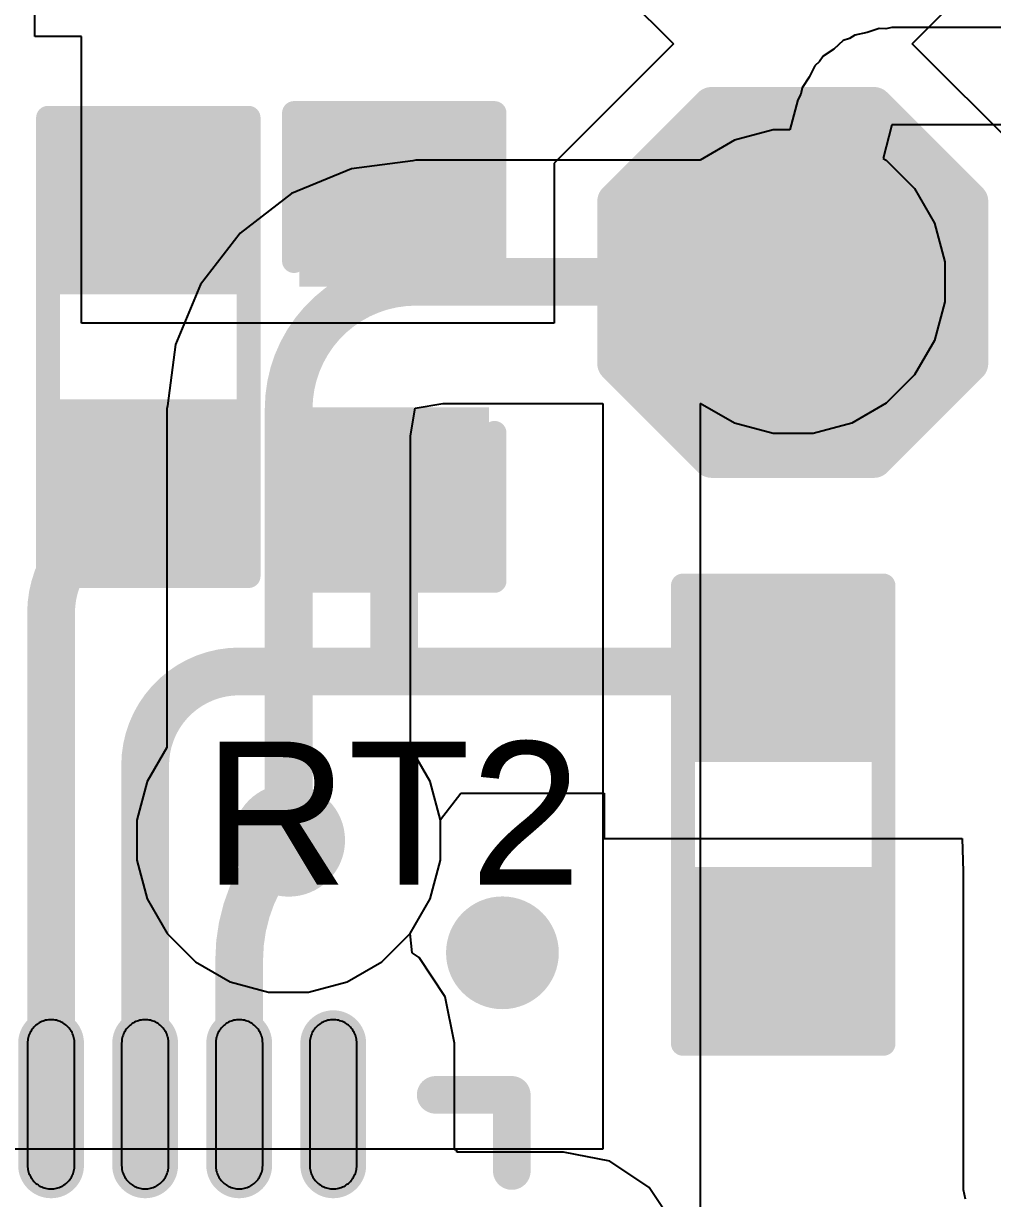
# Model space of a CAD drawing. Header units: inches. Extents: x 0.38 to 9.66, y 2.79 to 4.95.
# Drawn here: x 4.5668 to 4.7698, y 3.8971 to 4.1433 of the extents above; entities that cross this region are included whole.
import ezdxf

# ---------------------------------------------------------------- set-up
doc = ezdxf.new("R2010")
doc.units = ezdxf.units.IN
doc.header["$MEASUREMENT"] = 0
for name, color, linetype in [('Bottom Layer', 5, 'Continuous'), ('Top Layer', 1, 'Continuous'), ('Top Overlay', 2, 'Continuous'), ('Top Paste', 8, 'Continuous'), ('Top Solder', 216, 'Continuous'), ('Via Holes', 16, 'Continuous')]:
    doc.layers.add(name, color=color, linetype=linetype)
doc.styles.add('Arial', font='', dxfattribs={"height": 0.2})
doc.styles.get('Arial').set_extended_font_data('Arial')

# ---------------------------------------------------------------- blocks, each defined once
blk = doc.blocks.new('QFN_32_L5_0_W5_0_P0_50_BL_EP3_8_3')
at = {"layer": 'Top Layer'}
h = blk.add_hatch(color=1, dxfattribs=at)
edge = h.paths.add_edge_path()
edge.add_arc((0.091535, -0.0098), 0.004921, 90, 270)
edge.add_line((0.091535, -0.014722), (0.117125, -0.014722))
edge.add_arc((0.117125, -0.0098), 0.004921, 270, 450)
edge.add_line((0.117125, -0.004879), (0.091535, -0.004879))
h = blk.add_hatch(color=1, dxfattribs=at)
edge = h.paths.add_edge_path()
edge.add_arc((0.091535, -0.0295), 0.004921, 90, 270)
edge.add_line((0.091535, -0.034422), (0.117125, -0.034422))
edge.add_arc((0.117125, -0.0295), 0.004921, 270, 450)
edge.add_line((0.117125, -0.024578), (0.091535, -0.024578))
h = blk.add_hatch(color=1, dxfattribs=at)
edge = h.paths.add_edge_path()
edge.add_arc((0.091535, -0.0492), 0.004921, 90, 270)
edge.add_line((0.091535, -0.054122), (0.117125, -0.054122))
edge.add_arc((0.117125, -0.0492), 0.004921, 270, 450)
edge.add_line((0.117125, -0.044278), (0.091535, -0.044278))
h = blk.add_hatch(color=1, dxfattribs=at)
edge = h.paths.add_edge_path()
edge.add_arc((0.091535, -0.0689), 0.004921, 90, 270)
edge.add_line((0.091535, -0.073821), (0.117125, -0.073821))
edge.add_arc((0.117125, -0.0689), 0.004921, 270, 450)
edge.add_line((0.117125, -0.063979), (0.091535, -0.063979))
at = {"layer": 'Top Solder'}
h = blk.add_hatch(color=216, dxfattribs=at)
edge = h.paths.add_edge_path()
edge.add_arc((0.091535, -0.0098), 0.00689, 90, 270)
edge.add_line((0.091535, -0.016691), (0.117125, -0.016691))
edge.add_arc((0.117125, -0.0098), 0.00689, 270, 450)
edge.add_line((0.117125, -0.00291), (0.091535, -0.00291))
h = blk.add_hatch(color=216, dxfattribs=at)
edge = h.paths.add_edge_path()
edge.add_arc((0.091535, -0.0295), 0.00689, 90, 270)
edge.add_line((0.091535, -0.03639), (0.117125, -0.03639))
edge.add_arc((0.117125, -0.0295), 0.00689, 270, 450)
edge.add_line((0.117125, -0.02261), (0.091535, -0.02261))
h = blk.add_hatch(color=216, dxfattribs=at)
edge = h.paths.add_edge_path()
edge.add_arc((0.091535, -0.0492), 0.00689, 90, 270)
edge.add_line((0.091535, -0.056091), (0.117125, -0.056091))
edge.add_arc((0.117125, -0.0492), 0.00689, 270, 450)
edge.add_line((0.117125, -0.042309), (0.091535, -0.042309))
h = blk.add_hatch(color=216, dxfattribs=at)
edge = h.paths.add_edge_path()
edge.add_arc((0.091535, -0.0689), 0.00689, 90, 270)
edge.add_line((0.091535, -0.07579), (0.117125, -0.07579))
edge.add_arc((0.117125, -0.0689), 0.00689, 270, 450)
edge.add_line((0.117125, -0.06201), (0.091535, -0.06201))
at = {"layer": 'Top Overlay'}
for points in [[(0.106297, -0.090347, 0.007874, 0.007874, 0), (0.106297, -0.106297, 0.007874, 0.007874, 0)], [(0.090347, -0.106297, 0.007874, 0.007874, 0), (0.106297, -0.106297, 0.007874, 0.007874, 0)]]:
    blk.add_lwpolyline(points, format="xyseb", dxfattribs=at)
for points in [[(0.104329, -0.090347, 0.003937, 0.003937, 1), (0.108266, -0.090347, 0.003937, 0.003937, 1)], [(0.088378, -0.106297, 0.003937, 0.003937, 1), (0.092315, -0.106297, 0.003937, 0.003937, 1)], [(0.104329, -0.106297, 0.003937, 0.003937, 1), (0.108266, -0.106297, 0.003937, 0.003937, 1)], [(0.104329, -0.106297, 0.003937, 0.003937, 1), (0.108266, -0.106297, 0.003937, 0.003937, 1)]]:
    blk.add_lwpolyline(points, format="xyseb", close=True, dxfattribs=at)
at = {"layer": 'Top Paste'}
for p, q in [((0.090964, -0.004911), (0.09068, -0.004953)), ((0.091249, -0.004886), (0.090964, -0.004911)), ((0.091535, -0.004878), (0.091249, -0.004886)), ((0.091249, -0.004886), (0.091249, -0.004886)), ((0.117125, -0.004878), (0.091535, -0.004878)), ((0.117411, -0.004886), (0.117125, -0.004878)), ((0.117696, -0.004911), (0.117411, -0.004886)), ((0.11798, -0.004953), (0.117696, -0.004911)), ((0.087272, -0.007339), (0.087137, -0.007591)), ((0.087423, -0.007095), (0.087272, -0.007339)), ((0.087587, -0.006861), (0.087423, -0.007095)), ((0.087765, -0.006636), (0.087587, -0.006861)), ((0.087955, -0.006422), (0.087765, -0.006636)), ((0.088157, -0.00622), (0.087955, -0.006422)), ((0.088371, -0.00603), (0.088157, -0.00622)), ((0.088596, -0.005852), (0.088371, -0.00603)), ((0.08883, -0.005688), (0.088596, -0.005852)), ((0.089074, -0.005537), (0.08883, -0.005688)), ((0.089326, -0.005402), (0.089074, -0.005537)), ((0.089585, -0.005281), (0.089326, -0.005402)), ((0.089852, -0.005175), (0.089585, -0.005281)), ((0.090123, -0.005085), (0.089852, -0.005175)), ((0.0904, -0.005011), (0.090123, -0.005085)), ((0.09068, -0.004953), (0.0904, -0.005011)), ((0.11826, -0.005011), (0.11798, -0.004953)), ((0.118537, -0.005085), (0.11826, -0.005011)), ((0.118808, -0.005175), (0.118537, -0.005085)), ((0.119075, -0.005281), (0.118808, -0.005175)), ((0.119334, -0.005402), (0.119075, -0.005281)), ((0.119586, -0.005537), (0.119334, -0.005402)), ((0.11983, -0.005688), (0.119586, -0.005537)), ((0.120064, -0.005852), (0.11983, -0.005688)), ((0.120289, -0.00603), (0.120064, -0.005852)), ((0.120503, -0.00622), (0.120289, -0.00603)), ((0.120705, -0.006422), (0.120503, -0.00622)), ((0.120895, -0.006636), (0.120705, -0.006422)), ((0.121073, -0.006861), (0.120895, -0.006636)), ((0.121237, -0.007095), (0.121073, -0.006861)), ((0.121388, -0.007339), (0.121237, -0.007095)), ((0.121523, -0.007591), (0.121388, -0.007339)), ((0.086621, -0.009514), (0.086613, -0.0098)), ((0.086613, -0.0098), (0.086621, -0.010086)), ((0.086646, -0.009229), (0.086621, -0.009514)), ((0.086688, -0.008945), (0.086646, -0.009229)), ((0.086746, -0.008665), (0.086688, -0.008945)), ((0.08682, -0.008388), (0.086746, -0.008665)), ((0.08691, -0.008117), (0.08682, -0.008388)), ((0.087016, -0.00785), (0.08691, -0.008117)), ((0.087137, -0.007591), (0.087016, -0.00785)), ((0.121644, -0.00785), (0.121523, -0.007591)), ((0.12175, -0.008117), (0.121644, -0.00785)), ((0.12184, -0.008388), (0.12175, -0.008117)), ((0.121914, -0.008665), (0.12184, -0.008388)), ((0.121972, -0.008945), (0.121914, -0.008665)), ((0.122014, -0.009229), (0.121972, -0.008945)), ((0.122039, -0.009514), (0.122014, -0.009229)), ((0.122047, -0.0098), (0.122039, -0.009514)), ((0.122039, -0.010086), (0.122047, -0.0098)), ((0.086621, -0.010086), (0.086646, -0.010371)), ((0.086646, -0.010371), (0.086688, -0.010655)), ((0.086688, -0.010655), (0.086746, -0.010935)), ((0.086746, -0.010935), (0.08682, -0.011212)), ((0.08682, -0.011212), (0.08691, -0.011483)), ((0.08691, -0.011483), (0.087016, -0.01175)), ((0.087016, -0.01175), (0.087137, -0.012009)), ((0.087137, -0.012009), (0.087272, -0.012261)), ((0.087272, -0.012261), (0.087423, -0.012505)), ((0.121237, -0.012505), (0.121388, -0.012261)), ((0.121388, -0.012261), (0.121523, -0.012009)), ((0.121523, -0.012009), (0.121644, -0.01175)), ((0.121644, -0.01175), (0.12175, -0.011483)), ((0.12175, -0.011483), (0.12184, -0.011212)), ((0.12184, -0.011212), (0.121914, -0.010935)), ((0.121914, -0.010935), (0.121972, -0.010655)), ((0.121972, -0.010655), (0.122014, -0.010371)), ((0.122014, -0.010371), (0.122039, -0.010086)), ((0.087423, -0.012505), (0.087587, -0.012739)), ((0.087587, -0.012739), (0.087765, -0.012964)), ((0.087765, -0.012964), (0.087955, -0.013178)), ((0.087955, -0.013178), (0.088157, -0.01338)), ((0.088157, -0.01338), (0.088371, -0.01357)), ((0.088371, -0.01357), (0.088596, -0.013748)), ((0.088596, -0.013748), (0.08883, -0.013912)), ((0.08883, -0.013912), (0.089074, -0.014063)), ((0.089074, -0.014063), (0.089326, -0.014198)), ((0.089326, -0.014198), (0.089585, -0.014319)), ((0.089585, -0.014319), (0.089852, -0.014425)), ((0.089852, -0.014425), (0.090123, -0.014515)), ((0.090123, -0.014515), (0.0904, -0.014589)), ((0.0904, -0.014589), (0.09068, -0.014647)), ((0.09068, -0.014647), (0.090964, -0.014689)), ((0.090964, -0.014689), (0.091249, -0.014714)), ((0.091249, -0.014714), (0.091535, -0.014722)), ((0.091535, -0.014722), (0.117125, -0.014722)), ((0.117125, -0.014722), (0.117411, -0.014714)), ((0.117411, -0.014714), (0.117696, -0.014689)), ((0.117696, -0.014689), (0.11798, -0.014647)), ((0.11798, -0.014647), (0.11826, -0.014589)), ((0.11826, -0.014589), (0.118537, -0.014515)), ((0.118537, -0.014515), (0.118808, -0.014425)), ((0.118808, -0.014425), (0.119075, -0.014319)), ((0.119075, -0.014319), (0.119334, -0.014198)), ((0.119334, -0.014198), (0.119586, -0.014063)), ((0.119586, -0.014063), (0.11983, -0.013912)), ((0.11983, -0.013912), (0.120064, -0.013748)), ((0.120064, -0.013748), (0.120289, -0.01357)), ((0.120289, -0.01357), (0.120503, -0.01338)), ((0.120503, -0.01338), (0.120705, -0.013178)), ((0.120705, -0.013178), (0.120895, -0.012964)), ((0.120895, -0.012964), (0.121073, -0.012739)), ((0.121073, -0.012739), (0.121237, -0.012505)), ((0.090964, -0.024611), (0.09068, -0.024653)), ((0.091249, -0.024586), (0.090964, -0.024611)), ((0.091535, -0.024578), (0.091249, -0.024586)), ((0.091249, -0.024586), (0.091249, -0.024586)), ((0.117125, -0.024578), (0.091535, -0.024578)), ((0.117411, -0.024586), (0.117125, -0.024578)), ((0.117696, -0.024611), (0.117411, -0.024586)), ((0.11798, -0.024653), (0.117696, -0.024611)), ((0.087272, -0.027039), (0.087137, -0.027291)), ((0.087423, -0.026795), (0.087272, -0.027039)), ((0.087587, -0.026561), (0.087423, -0.026795)), ((0.087765, -0.026336), (0.087587, -0.026561)), ((0.087955, -0.026122), (0.087765, -0.026336)), ((0.088157, -0.02592), (0.087955, -0.026122)), ((0.088371, -0.02573), (0.088157, -0.02592)), ((0.088596, -0.025552), (0.088371, -0.02573)), ((0.08883, -0.025388), (0.088596, -0.025552)), ((0.089074, -0.025237), (0.08883, -0.025388)), ((0.089326, -0.025102), (0.089074, -0.025237)), ((0.089585, -0.024981), (0.089326, -0.025102)), ((0.089852, -0.024875), (0.089585, -0.024981)), ((0.090123, -0.024785), (0.089852, -0.024875)), ((0.0904, -0.024711), (0.090123, -0.024785)), ((0.09068, -0.024653), (0.0904, -0.024711)), ((0.11826, -0.024711), (0.11798, -0.024653)), ((0.118537, -0.024785), (0.11826, -0.024711)), ((0.118808, -0.024875), (0.118537, -0.024785)), ((0.119075, -0.024981), (0.118808, -0.024875)), ((0.119334, -0.025102), (0.119075, -0.024981)), ((0.119586, -0.025237), (0.119334, -0.025102)), ((0.11983, -0.025388), (0.119586, -0.025237)), ((0.120064, -0.025552), (0.11983, -0.025388)), ((0.120289, -0.02573), (0.120064, -0.025552)), ((0.120503, -0.02592), (0.120289, -0.02573)), ((0.120705, -0.026122), (0.120503, -0.02592)), ((0.120895, -0.026336), (0.120705, -0.026122)), ((0.121073, -0.026561), (0.120895, -0.026336)), ((0.121237, -0.026795), (0.121073, -0.026561)), ((0.121388, -0.027039), (0.121237, -0.026795)), ((0.121523, -0.027291), (0.121388, -0.027039)), ((0.086621, -0.029214), (0.086613, -0.0295)), ((0.086613, -0.0295), (0.086621, -0.029786)), ((0.086646, -0.028929), (0.086621, -0.029214)), ((0.086688, -0.028645), (0.086646, -0.028929)), ((0.086746, -0.028365), (0.086688, -0.028645)), ((0.08682, -0.028088), (0.086746, -0.028365)), ((0.08691, -0.027817), (0.08682, -0.028088)), ((0.087016, -0.02755), (0.08691, -0.027817)), ((0.087137, -0.027291), (0.087016, -0.02755)), ((0.121644, -0.02755), (0.121523, -0.027291)), ((0.12175, -0.027817), (0.121644, -0.02755)), ((0.12184, -0.028088), (0.12175, -0.027817)), ((0.121914, -0.028365), (0.12184, -0.028088)), ((0.121972, -0.028645), (0.121914, -0.028365)), ((0.122014, -0.028929), (0.121972, -0.028645)), ((0.122039, -0.029214), (0.122014, -0.028929)), ((0.122047, -0.0295), (0.122039, -0.029214)), ((0.122039, -0.029786), (0.122047, -0.0295)), ((0.086621, -0.029786), (0.086646, -0.030071)), ((0.086646, -0.030071), (0.086688, -0.030355)), ((0.086688, -0.030355), (0.086746, -0.030635)), ((0.086746, -0.030635), (0.08682, -0.030912)), ((0.08682, -0.030912), (0.08691, -0.031183)), ((0.08691, -0.031183), (0.087016, -0.03145)), ((0.087016, -0.03145), (0.087137, -0.031709)), ((0.087137, -0.031709), (0.087272, -0.031961)), ((0.087272, -0.031961), (0.087423, -0.032205)), ((0.121237, -0.032205), (0.121388, -0.031961)), ((0.121388, -0.031961), (0.121523, -0.031709)), ((0.121523, -0.031709), (0.121644, -0.03145)), ((0.121644, -0.03145), (0.12175, -0.031183)), ((0.12175, -0.031183), (0.12184, -0.030912)), ((0.12184, -0.030912), (0.121914, -0.030635)), ((0.121914, -0.030635), (0.121972, -0.030355)), ((0.121972, -0.030355), (0.122014, -0.030071)), ((0.122014, -0.030071), (0.122039, -0.029786)), ((0.087423, -0.032205), (0.087587, -0.032439)), ((0.087587, -0.032439), (0.087765, -0.032664)), ((0.087765, -0.032664), (0.087955, -0.032878)), ((0.087955, -0.032878), (0.088157, -0.03308)), ((0.088157, -0.03308), (0.088371, -0.03327)), ((0.088371, -0.03327), (0.088596, -0.033448)), ((0.088596, -0.033448), (0.08883, -0.033612)), ((0.08883, -0.033612), (0.089074, -0.033763)), ((0.089074, -0.033763), (0.089326, -0.033898)), ((0.089326, -0.033898), (0.089585, -0.034019)), ((0.089585, -0.034019), (0.089852, -0.034125)), ((0.089852, -0.034125), (0.090123, -0.034215)), ((0.090123, -0.034215), (0.0904, -0.034289)), ((0.0904, -0.034289), (0.09068, -0.034347)), ((0.09068, -0.034347), (0.090964, -0.034389)), ((0.090964, -0.034389), (0.091249, -0.034414)), ((0.091249, -0.034414), (0.091535, -0.034422)), ((0.091535, -0.034422), (0.117125, -0.034422)), ((0.117125, -0.034422), (0.117411, -0.034414)), ((0.117411, -0.034414), (0.117696, -0.034389)), ((0.117696, -0.034389), (0.11798, -0.034347)), ((0.11798, -0.034347), (0.11826, -0.034289)), ((0.11826, -0.034289), (0.118537, -0.034215)), ((0.118537, -0.034215), (0.118808, -0.034125)), ((0.118808, -0.034125), (0.119075, -0.034019)), ((0.119075, -0.034019), (0.119334, -0.033898)), ((0.119334, -0.033898), (0.119586, -0.033763)), ((0.119586, -0.033763), (0.11983, -0.033612)), ((0.11983, -0.033612), (0.120064, -0.033448)), ((0.120064, -0.033448), (0.120289, -0.03327)), ((0.120289, -0.03327), (0.120503, -0.03308)), ((0.120503, -0.03308), (0.120705, -0.032878)), ((0.120705, -0.032878), (0.120895, -0.032664)), ((0.120895, -0.032664), (0.121073, -0.032439)), ((0.121073, -0.032439), (0.121237, -0.032205)), ((0.091249, -0.044286), (0.090964, -0.044311)), ((0.091535, -0.044278), (0.091249, -0.044286)), ((0.091249, -0.044286), (0.091249, -0.044286)), ((0.117125, -0.044278), (0.091535, -0.044278)), ((0.117411, -0.044286), (0.117125, -0.044278)), ((0.117696, -0.044311), (0.117411, -0.044286)), ((0.087272, -0.046739), (0.087137, -0.046991)), ((0.087423, -0.046495), (0.087272, -0.046739)), ((0.087587, -0.046261), (0.087423, -0.046495)), ((0.087765, -0.046036), (0.087587, -0.046261)), ((0.087955, -0.045822), (0.087765, -0.046036)), ((0.088157, -0.04562), (0.087955, -0.045822)), ((0.088371, -0.04543), (0.088157, -0.04562)), ((0.088596, -0.045252), (0.088371, -0.04543)), ((0.08883, -0.045088), (0.088596, -0.045252)), ((0.089074, -0.044937), (0.08883, -0.045088)), ((0.089326, -0.044802), (0.089074, -0.044937)), ((0.089585, -0.044681), (0.089326, -0.044802)), ((0.089852, -0.044575), (0.089585, -0.044681)), ((0.090123, -0.044485), (0.089852, -0.044575)), ((0.0904, -0.044411), (0.090123, -0.044485)), ((0.09068, -0.044353), (0.0904, -0.044411)), ((0.090964, -0.044311), (0.09068, -0.044353)), ((0.11798, -0.044353), (0.117696, -0.044311)), ((0.11826, -0.044411), (0.11798, -0.044353)), ((0.118537, -0.044485), (0.11826, -0.044411)), ((0.118808, -0.044575), (0.118537, -0.044485)), ((0.119075, -0.044681), (0.118808, -0.044575)), ((0.119334, -0.044802), (0.119075, -0.044681)), ((0.119586, -0.044937), (0.119334, -0.044802)), ((0.11983, -0.045088), (0.119586, -0.044937)), ((0.120064, -0.045252), (0.11983, -0.045088)), ((0.120289, -0.04543), (0.120064, -0.045252)), ((0.120503, -0.04562), (0.120289, -0.04543)), ((0.120705, -0.045822), (0.120503, -0.04562)), ((0.120895, -0.046036), (0.120705, -0.045822)), ((0.121073, -0.046261), (0.120895, -0.046036)), ((0.121237, -0.046495), (0.121073, -0.046261)), ((0.121388, -0.046739), (0.121237, -0.046495)), ((0.121523, -0.046991), (0.121388, -0.046739)), ((0.086621, -0.048914), (0.086613, -0.0492)), ((0.086613, -0.0492), (0.086621, -0.049486)), ((0.086646, -0.048629), (0.086621, -0.048914)), ((0.086688, -0.048345), (0.086646, -0.048629)), ((0.086746, -0.048065), (0.086688, -0.048345)), ((0.08682, -0.047788), (0.086746, -0.048065)), ((0.08691, -0.047517), (0.08682, -0.047788)), ((0.087016, -0.04725), (0.08691, -0.047517)), ((0.087137, -0.046991), (0.087016, -0.04725)), ((0.121644, -0.04725), (0.121523, -0.046991)), ((0.12175, -0.047517), (0.121644, -0.04725)), ((0.12184, -0.047788), (0.12175, -0.047517)), ((0.121914, -0.048065), (0.12184, -0.047788)), ((0.121972, -0.048345), (0.121914, -0.048065)), ((0.122014, -0.048629), (0.121972, -0.048345)), ((0.122039, -0.048914), (0.122014, -0.048629)), ((0.122047, -0.0492), (0.122039, -0.048914)), ((0.122039, -0.049486), (0.122047, -0.0492)), ((0.086621, -0.049486), (0.086646, -0.049771)), ((0.086646, -0.049771), (0.086688, -0.050055)), ((0.086688, -0.050055), (0.086746, -0.050335)), ((0.086746, -0.050335), (0.08682, -0.050612)), ((0.08682, -0.050612), (0.08691, -0.050883)), ((0.08691, -0.050883), (0.087016, -0.05115)), ((0.087016, -0.05115), (0.087137, -0.051409)), ((0.087137, -0.051409), (0.087272, -0.051661)), ((0.087272, -0.051661), (0.087423, -0.051905)), ((0.121237, -0.051905), (0.121388, -0.051661)), ((0.121388, -0.051661), (0.121523, -0.051409)), ((0.121523, -0.051409), (0.121644, -0.05115)), ((0.121644, -0.05115), (0.12175, -0.050883)), ((0.12175, -0.050883), (0.12184, -0.050612)), ((0.12184, -0.050612), (0.121914, -0.050335)), ((0.121914, -0.050335), (0.121972, -0.050055)), ((0.121972, -0.050055), (0.122014, -0.049771)), ((0.122014, -0.049771), (0.122039, -0.049486)), ((0.087423, -0.051905), (0.087587, -0.052139)), ((0.087587, -0.052139), (0.087765, -0.052364)), ((0.087765, -0.052364), (0.087955, -0.052578)), ((0.087955, -0.052578), (0.088157, -0.05278)), ((0.088157, -0.05278), (0.088371, -0.05297)), ((0.088371, -0.05297), (0.088596, -0.053148)), ((0.088596, -0.053148), (0.08883, -0.053312)), ((0.08883, -0.053312), (0.089074, -0.053463)), ((0.089074, -0.053463), (0.089326, -0.053598)), ((0.089326, -0.053598), (0.089585, -0.053719)), ((0.089585, -0.053719), (0.089852, -0.053825)), ((0.089852, -0.053825), (0.090123, -0.053915)), ((0.090123, -0.053915), (0.0904, -0.053989)), ((0.0904, -0.053989), (0.09068, -0.054047)), ((0.09068, -0.054047), (0.090964, -0.054089)), ((0.090964, -0.054089), (0.091249, -0.054114)), ((0.091249, -0.054114), (0.091535, -0.054122)), ((0.091535, -0.054122), (0.117125, -0.054122)), ((0.117125, -0.054122), (0.117411, -0.054114)), ((0.117411, -0.054114), (0.117696, -0.054089)), ((0.117696, -0.054089), (0.11798, -0.054047)), ((0.11798, -0.054047), (0.11826, -0.053989)), ((0.11826, -0.053989), (0.118537, -0.053915)), ((0.118537, -0.053915), (0.118808, -0.053825)), ((0.118808, -0.053825), (0.119075, -0.053719)), ((0.119075, -0.053719), (0.119334, -0.053598)), ((0.119334, -0.053598), (0.119586, -0.053463)), ((0.119586, -0.053463), (0.11983, -0.053312)), ((0.11983, -0.053312), (0.120064, -0.053148)), ((0.120064, -0.053148), (0.120289, -0.05297)), ((0.120289, -0.05297), (0.120503, -0.05278)), ((0.120503, -0.05278), (0.120705, -0.052578)), ((0.120705, -0.052578), (0.120895, -0.052364)), ((0.120895, -0.052364), (0.121073, -0.052139)), ((0.121073, -0.052139), (0.121237, -0.051905)), ((0.091249, -0.063986), (0.090964, -0.064011)), ((0.091535, -0.063978), (0.091249, -0.063986)), ((0.091249, -0.063986), (0.091249, -0.063986)), ((0.117125, -0.063978), (0.091535, -0.063978)), ((0.117411, -0.063986), (0.117125, -0.063978)), ((0.117696, -0.064011), (0.117411, -0.063986)), ((0.087272, -0.066439), (0.087137, -0.066691)), ((0.087423, -0.066195), (0.087272, -0.066439)), ((0.087587, -0.065961), (0.087423, -0.066195)), ((0.087765, -0.065736), (0.087587, -0.065961)), ((0.087955, -0.065522), (0.087765, -0.065736)), ((0.088157, -0.06532), (0.087955, -0.065522)), ((0.088371, -0.06513), (0.088157, -0.06532)), ((0.088596, -0.064952), (0.088371, -0.06513)), ((0.08883, -0.064788), (0.088596, -0.064952)), ((0.089074, -0.064637), (0.08883, -0.064788)), ((0.089326, -0.064502), (0.089074, -0.064637)), ((0.089585, -0.064381), (0.089326, -0.064502)), ((0.089852, -0.064275), (0.089585, -0.064381)), ((0.090123, -0.064185), (0.089852, -0.064275)), ((0.0904, -0.064111), (0.090123, -0.064185)), ((0.09068, -0.064053), (0.0904, -0.064111)), ((0.090964, -0.064011), (0.09068, -0.064053)), ((0.11798, -0.064053), (0.117696, -0.064011)), ((0.11826, -0.064111), (0.11798, -0.064053)), ((0.118537, -0.064185), (0.11826, -0.064111)), ((0.118808, -0.064275), (0.118537, -0.064185)), ((0.119075, -0.064381), (0.118808, -0.064275)), ((0.119334, -0.064502), (0.119075, -0.064381)), ((0.119586, -0.064637), (0.119334, -0.064502)), ((0.11983, -0.064788), (0.119586, -0.064637)), ((0.120064, -0.064952), (0.11983, -0.064788)), ((0.120289, -0.06513), (0.120064, -0.064952)), ((0.120503, -0.06532), (0.120289, -0.06513)), ((0.120705, -0.065522), (0.120503, -0.06532)), ((0.120895, -0.065736), (0.120705, -0.065522)), ((0.121073, -0.065961), (0.120895, -0.065736)), ((0.121237, -0.066195), (0.121073, -0.065961)), ((0.121388, -0.066439), (0.121237, -0.066195)), ((0.121523, -0.066691), (0.121388, -0.066439)), ((0.086621, -0.068614), (0.086613, -0.0689)), ((0.086613, -0.0689), (0.086621, -0.069186)), ((0.086646, -0.068329), (0.086621, -0.068614)), ((0.086688, -0.068045), (0.086646, -0.068329)), ((0.086746, -0.067765), (0.086688, -0.068045)), ((0.08682, -0.067488), (0.086746, -0.067765)), ((0.08691, -0.067217), (0.08682, -0.067488)), ((0.087016, -0.06695), (0.08691, -0.067217)), ((0.087137, -0.066691), (0.087016, -0.06695)), ((0.121644, -0.06695), (0.121523, -0.066691)), ((0.12175, -0.067217), (0.121644, -0.06695)), ((0.12184, -0.067488), (0.12175, -0.067217)), ((0.121914, -0.067765), (0.12184, -0.067488)), ((0.121972, -0.068045), (0.121914, -0.067765)), ((0.122014, -0.068329), (0.121972, -0.068045)), ((0.122039, -0.068614), (0.122014, -0.068329)), ((0.122047, -0.0689), (0.122039, -0.068614)), ((0.122039, -0.069186), (0.122047, -0.0689)), ((0.086621, -0.069186), (0.086646, -0.069471)), ((0.086646, -0.069471), (0.086688, -0.069755)), ((0.086688, -0.069755), (0.086746, -0.070035)), ((0.086746, -0.070035), (0.08682, -0.070312)), ((0.08682, -0.070312), (0.08691, -0.070583)), ((0.08691, -0.070583), (0.087016, -0.07085)), ((0.087016, -0.07085), (0.087137, -0.071109)), ((0.087137, -0.071109), (0.087272, -0.071361)), ((0.087272, -0.071361), (0.087423, -0.071605)), ((0.121237, -0.071605), (0.121388, -0.071361)), ((0.121388, -0.071361), (0.121523, -0.071109)), ((0.121523, -0.071109), (0.121644, -0.07085)), ((0.121644, -0.07085), (0.12175, -0.070583)), ((0.12175, -0.070583), (0.12184, -0.070312)), ((0.12184, -0.070312), (0.121914, -0.070035)), ((0.121914, -0.070035), (0.121972, -0.069755)), ((0.121972, -0.069755), (0.122014, -0.069471)), ((0.122014, -0.069471), (0.122039, -0.069186)), ((0.087423, -0.071605), (0.087587, -0.071839)), ((0.087587, -0.071839), (0.087765, -0.072064)), ((0.087765, -0.072064), (0.087955, -0.072278)), ((0.087955, -0.072278), (0.088157, -0.07248)), ((0.088157, -0.07248), (0.088371, -0.07267)), ((0.088371, -0.07267), (0.088596, -0.072848)), ((0.088596, -0.072848), (0.08883, -0.073012)), ((0.08883, -0.073012), (0.089074, -0.073163)), ((0.089074, -0.073163), (0.089326, -0.073298)), ((0.089326, -0.073298), (0.089585, -0.073419)), ((0.089585, -0.073419), (0.089852, -0.073525)), ((0.089852, -0.073525), (0.090123, -0.073615)), ((0.090123, -0.073615), (0.0904, -0.073689)), ((0.0904, -0.073689), (0.09068, -0.073747)), ((0.09068, -0.073747), (0.090964, -0.073789)), ((0.090964, -0.073789), (0.091249, -0.073814)), ((0.091249, -0.073814), (0.091535, -0.073822)), ((0.091535, -0.073822), (0.117125, -0.073822)), ((0.117125, -0.073822), (0.117411, -0.073814)), ((0.117411, -0.073814), (0.117696, -0.073789)), ((0.117696, -0.073789), (0.11798, -0.073747)), ((0.11798, -0.073747), (0.11826, -0.073689)), ((0.11826, -0.073689), (0.118537, -0.073615)), ((0.118537, -0.073615), (0.118808, -0.073525)), ((0.118808, -0.073525), (0.119075, -0.073419)), ((0.119075, -0.073419), (0.119334, -0.073298)), ((0.119334, -0.073298), (0.119586, -0.073163)), ((0.119586, -0.073163), (0.11983, -0.073012)), ((0.11983, -0.073012), (0.120064, -0.072848)), ((0.120064, -0.072848), (0.120289, -0.07267)), ((0.120289, -0.07267), (0.120503, -0.07248)), ((0.120503, -0.07248), (0.120705, -0.072278)), ((0.120705, -0.072278), (0.120895, -0.072064)), ((0.120895, -0.072064), (0.121073, -0.071839)), ((0.121073, -0.071839), (0.121237, -0.071605))]:
    blk.add_line(p, q, dxfattribs=at)
blk = doc.blocks.new('T__________8')
at = {"layer": 'Top Layer'}
blk.add_hatch(color=1, dxfattribs=at).paths.add_polyline_path([(0.015, 0.03), (-0.015, 0.03), (-0.03, 0.015), (-0.03, -0.015), (-0.015, -0.03), (0.015, -0.03), (0.03, -0.015), (0.03, 0.015)])
at = {"layer": 'Top Paste'}
blk.add_hatch(color=8, dxfattribs=at).paths.add_polyline_path([(0.015, 0.03), (-0.015, 0.03), (-0.03, 0.015), (-0.03, -0.015), (-0.015, -0.03), (0.015, -0.03), (0.03, -0.015), (0.03, 0.015)])
at = {"layer": 'Top Solder'}
blk.add_hatch(color=216, dxfattribs=at).paths.add_polyline_path([(0.017, 0.034), (-0.017, 0.034), (-0.034, 0.017), (-0.034, -0.017), (-0.017, -0.034), (0.017, -0.034), (0.034, -0.017), (0.034, 0.017)])
at = {"layer": 'Top Overlay'}
for points in [[(-0.017, 0.037, 0.00787, 0.00787, 0), (-0.037, 0.017, 0.00787, 0.00787, 0)], [(0.017, 0.037, 0.00787, 0.00787, 0), (-0.017, 0.037, 0.00787, 0.00787, 0)], [(0.037, 0.017, 0.00787, 0.00787, 0), (0.017, 0.037, 0.00787, 0.00787, 0)], [(-0.037, 0.017, 0.00787, 0.00787, 0), (-0.037, -0.017, 0.00787, 0.00787, 0)], [(0.037, 0.017, 0.00787, 0.00787, 0), (0.037, -0.017, 0.00787, 0.00787, 0)], [(-0.017, -0.037, 0.00787, 0.00787, 0), (-0.037, -0.017, 0.00787, 0.00787, 0)], [(0.037, -0.017, 0.00787, 0.00787, 0), (0.017, -0.037, 0.00787, 0.00787, 0)], [(0.017, -0.037, 0.00787, 0.00787, 0), (-0.017, -0.037, 0.00787, 0.00787, 0)]]:
    blk.add_lwpolyline(points, format="xyseb", dxfattribs=at)
for points in [[(-0.01897, 0.037, 0.00394, 0.00394, 1), (-0.01503, 0.037, 0.00394, 0.00394, 1)], [(-0.01897, 0.037, 0.00394, 0.00394, 1), (-0.01503, 0.037, 0.00394, 0.00394, 1)], [(0.01503, 0.037, 0.00394, 0.00394, 1), (0.01897, 0.037, 0.00394, 0.00394, 1)], [(0.01503, 0.037, 0.00394, 0.00394, 1), (0.01897, 0.037, 0.00394, 0.00394, 1)], [(-0.03897, 0.017, 0.00394, 0.00394, 1), (-0.03503, 0.017, 0.00394, 0.00394, 1)], [(-0.03897, 0.017, 0.00394, 0.00394, 1), (-0.03503, 0.017, 0.00394, 0.00394, 1)], [(0.03503, 0.017, 0.00394, 0.00394, 1), (0.03897, 0.017, 0.00394, 0.00394, 1)], [(0.03503, 0.017, 0.00394, 0.00394, 1), (0.03897, 0.017, 0.00394, 0.00394, 1)], [(-0.03897, -0.017, 0.00394, 0.00394, 1), (-0.03503, -0.017, 0.00394, 0.00394, 1)], [(-0.03897, -0.017, 0.00394, 0.00394, 1), (-0.03503, -0.017, 0.00394, 0.00394, 1)], [(0.03503, -0.017, 0.00394, 0.00394, 1), (0.03897, -0.017, 0.00394, 0.00394, 1)], [(0.03503, -0.017, 0.00394, 0.00394, 1), (0.03897, -0.017, 0.00394, 0.00394, 1)], [(-0.01897, -0.037, 0.00394, 0.00394, 1), (-0.01503, -0.037, 0.00394, 0.00394, 1)], [(-0.01897, -0.037, 0.00394, 0.00394, 1), (-0.01503, -0.037, 0.00394, 0.00394, 1)], [(0.01503, -0.037, 0.00394, 0.00394, 1), (0.01897, -0.037, 0.00394, 0.00394, 1)], [(0.01503, -0.037, 0.00394, 0.00394, 1), (0.01897, -0.037, 0.00394, 0.00394, 1)]]:
    blk.add_lwpolyline(points, format="xyseb", close=True, dxfattribs=at)
blk = doc.blocks.new('R___0603_12')
at = {"layer": 'Top Layer'}
for points in [[(-0.015, 0.0175), (-0.015, -0.0175), (-0.045, -0.0175), (-0.045, 0.0175)], [(0.045, 0.0175), (0.045, -0.0175), (0.015, -0.0175), (0.015, 0.0175)]]:
    blk.add_hatch(color=1, dxfattribs=at).paths.add_polyline_path(points)
at = {"layer": 'Top Paste'}
for points in [[(-0.015, 0.0175), (-0.015, -0.0175), (-0.045, -0.0175), (-0.045, 0.0175)], [(0.045, 0.0175), (0.045, -0.0175), (0.015, -0.0175), (0.015, 0.0175)]]:
    blk.add_hatch(color=8, dxfattribs=at).paths.add_polyline_path(points)
at = {"layer": 'Top Solder'}
for points in [[(-0.011, 0.0215), (-0.011, -0.0215), (-0.049, -0.0215), (-0.049, 0.0215)], [(0.049, 0.0215), (0.049, -0.0215), (0.011, -0.0215), (0.011, 0.0215)]]:
    blk.add_hatch(color=216, dxfattribs=at).paths.add_polyline_path(points)
at = {"layer": 'Top Overlay'}
for points in [[(-0.048, -0.021, 0.005, 0.005, 0), (-0.048, 0.021, 0.005, 0.005, 0)], [(0.048, 0.021, 0.005, 0.005, 0), (-0.048, 0.021, 0.005, 0.005, 0)], [(0.048, -0.021, 0.005, 0.005, 0), (0.048, 0.021, 0.005, 0.005, 0)], [(0.048, -0.021, 0.005, 0.005, 0), (-0.048, -0.021, 0.005, 0.005, 0)]]:
    blk.add_lwpolyline(points, format="xyseb", dxfattribs=at)
for points in [[(-0.04925, 0.021, 0.0025, 0.0025, 1), (-0.04675, 0.021, 0.0025, 0.0025, 1)], [(-0.04925, 0.021, 0.0025, 0.0025, 1), (-0.04675, 0.021, 0.0025, 0.0025, 1)], [(0.04675, 0.021, 0.0025, 0.0025, 1), (0.04925, 0.021, 0.0025, 0.0025, 1)], [(0.04675, 0.021, 0.0025, 0.0025, 1), (0.04925, 0.021, 0.0025, 0.0025, 1)], [(-0.04925, -0.021, 0.0025, 0.0025, 1), (-0.04675, -0.021, 0.0025, 0.0025, 1)], [(-0.04925, -0.021, 0.0025, 0.0025, 1), (-0.04675, -0.021, 0.0025, 0.0025, 1)], [(0.04675, -0.021, 0.0025, 0.0025, 1), (0.04925, -0.021, 0.0025, 0.0025, 1)], [(0.04675, -0.021, 0.0025, 0.0025, 1), (0.04925, -0.021, 0.0025, 0.0025, 1)]]:
    blk.add_lwpolyline(points, format="xyseb", close=True, dxfattribs=at)
blk = doc.blocks.new('R___0603_16')
at = {"layer": 'Top Layer'}
for points in [[(-0.015, 0.0175), (-0.015, -0.0175), (-0.045, -0.0175), (-0.045, 0.0175)], [(0.045, 0.0175), (0.045, -0.0175), (0.015, -0.0175), (0.015, 0.0175)]]:
    blk.add_hatch(color=1, dxfattribs=at).paths.add_polyline_path(points)
at = {"layer": 'Top Paste'}
for points in [[(-0.015, 0.0175), (-0.015, -0.0175), (-0.045, -0.0175), (-0.045, 0.0175)], [(0.045, 0.0175), (0.045, -0.0175), (0.015, -0.0175), (0.015, 0.0175)]]:
    blk.add_hatch(color=8, dxfattribs=at).paths.add_polyline_path(points)
at = {"layer": 'Top Solder'}
for points in [[(-0.011, 0.0215), (-0.011, -0.0215), (-0.049, -0.0215), (-0.049, 0.0215)], [(0.049, 0.0215), (0.049, -0.0215), (0.011, -0.0215), (0.011, 0.0215)]]:
    blk.add_hatch(color=216, dxfattribs=at).paths.add_polyline_path(points)
at = {"layer": 'Top Overlay'}
for points in [[(-0.048, 0.021, 0.005, 0.005, 0), (-0.048, -0.021, 0.005, 0.005, 0)], [(-0.048, 0.021, 0.005, 0.005, 0), (0.048, 0.021, 0.005, 0.005, 0)], [(0.048, 0.021, 0.005, 0.005, 0), (0.048, -0.021, 0.005, 0.005, 0)], [(-0.048, -0.021, 0.005, 0.005, 0), (0.048, -0.021, 0.005, 0.005, 0)]]:
    blk.add_lwpolyline(points, format="xyseb", dxfattribs=at)
for points in [[(-0.04925, 0.021, 0.0025, 0.0025, 1), (-0.04675, 0.021, 0.0025, 0.0025, 1)], [(-0.04925, 0.021, 0.0025, 0.0025, 1), (-0.04675, 0.021, 0.0025, 0.0025, 1)], [(0.04675, 0.021, 0.0025, 0.0025, 1), (0.04925, 0.021, 0.0025, 0.0025, 1)], [(0.04675, 0.021, 0.0025, 0.0025, 1), (0.04925, 0.021, 0.0025, 0.0025, 1)], [(-0.04925, -0.021, 0.0025, 0.0025, 1), (-0.04675, -0.021, 0.0025, 0.0025, 1)], [(-0.04925, -0.021, 0.0025, 0.0025, 1), (-0.04675, -0.021, 0.0025, 0.0025, 1)], [(0.04675, -0.021, 0.0025, 0.0025, 1), (0.04925, -0.021, 0.0025, 0.0025, 1)], [(0.04675, -0.021, 0.0025, 0.0025, 1), (0.04925, -0.021, 0.0025, 0.0025, 1)]]:
    blk.add_lwpolyline(points, format="xyseb", close=True, dxfattribs=at)
blk = doc.blocks.new('C___0603_44')
at = {"layer": 'Top Layer'}
for points in [[(-0.015, 0.0175), (-0.015, -0.0175), (-0.045, -0.0175), (-0.045, 0.0175)], [(0.045, 0.0175), (0.045, -0.0175), (0.015, -0.0175), (0.015, 0.0175)]]:
    blk.add_hatch(color=1, dxfattribs=at).paths.add_polyline_path(points)
at = {"layer": 'Top Paste'}
for points in [[(-0.015, 0.0175), (-0.015, -0.0175), (-0.045, -0.0175), (-0.045, 0.0175)], [(0.045, 0.0175), (0.045, -0.0175), (0.015, -0.0175), (0.015, 0.0175)]]:
    blk.add_hatch(color=8, dxfattribs=at).paths.add_polyline_path(points)
at = {"layer": 'Top Solder'}
for points in [[(-0.01264, 0.01986), (-0.01264, -0.01986), (-0.04736, -0.01986), (-0.04736, 0.01986)], [(0.04736, 0.01986), (0.04736, -0.01986), (0.01264, -0.01986), (0.01264, 0.01986)]]:
    blk.add_hatch(color=216, dxfattribs=at).paths.add_polyline_path(points)
at = {"layer": 'Top Overlay'}
for points in [[(-0.049, 0.021, 0.005, 0.005, 0), (-0.018, 0.021, 0.005, 0.005, 0)], [(-0.049, 0.021, 0.005, 0.005, 0), (-0.049, -0.021, 0.005, 0.005, 0)], [(0.018, 0.021, 0.005, 0.005, 0), (0.049, 0.021, 0.005, 0.005, 0)], [(0.049, 0.021, 0.005, 0.005, 0), (0.049, -0.021, 0.005, 0.005, 0)], [(-0.049, -0.021, 0.005, 0.005, 0), (-0.018, -0.021, 0.005, 0.005, 0)], [(0.018, -0.021, 0.005, 0.005, 0), (0.049, -0.021, 0.005, 0.005, 0)]]:
    blk.add_lwpolyline(points, format="xyseb", dxfattribs=at)
for points in [[(-0.05025, 0.021, 0.0025, 0.0025, 1), (-0.04775, 0.021, 0.0025, 0.0025, 1)], [(-0.05025, 0.021, 0.0025, 0.0025, 1), (-0.04775, 0.021, 0.0025, 0.0025, 1)], [(-0.01925, 0.021, 0.0025, 0.0025, 1), (-0.01675, 0.021, 0.0025, 0.0025, 1)], [(0.01675, 0.021, 0.0025, 0.0025, 1), (0.01925, 0.021, 0.0025, 0.0025, 1)], [(0.04775, 0.021, 0.0025, 0.0025, 1), (0.05025, 0.021, 0.0025, 0.0025, 1)], [(0.04775, 0.021, 0.0025, 0.0025, 1), (0.05025, 0.021, 0.0025, 0.0025, 1)], [(-0.05025, -0.021, 0.0025, 0.0025, 1), (-0.04775, -0.021, 0.0025, 0.0025, 1)], [(-0.05025, -0.021, 0.0025, 0.0025, 1), (-0.04775, -0.021, 0.0025, 0.0025, 1)], [(-0.01925, -0.021, 0.0025, 0.0025, 1), (-0.01675, -0.021, 0.0025, 0.0025, 1)], [(0.01675, -0.021, 0.0025, 0.0025, 1), (0.01925, -0.021, 0.0025, 0.0025, 1)], [(0.04775, -0.021, 0.0025, 0.0025, 1), (0.05025, -0.021, 0.0025, 0.0025, 1)], [(0.04775, -0.021, 0.0025, 0.0025, 1), (0.05025, -0.021, 0.0025, 0.0025, 1)]]:
    blk.add_lwpolyline(points, format="xyseb", close=True, dxfattribs=at)

msp = doc.modelspace()

# ---------------------------------------------------------------- hatches: boundary and pattern name
at = {"layer": 'Bottom Layer'}
h = msp.add_hatch(color=5, dxfattribs=at)
edge = h.paths.add_edge_path()
edge.add_arc((4.728, 4.08915), 0.01181, 0, 360)
h = msp.add_hatch(color=5, dxfattribs=at)
edge = h.paths.add_edge_path()
edge.add_arc((4.62236, 3.97215), 0.01181, 0, 360)
h = msp.add_hatch(color=5, dxfattribs=at)
edge = h.paths.add_edge_path()
edge.add_arc((4.66713, 3.94858), 0.01181, 0, 360)
at = {"layer": 'Top Layer'}
h = msp.add_hatch(color=1, dxfattribs=at)
edge = h.paths.add_edge_path()
edge.add_arc((4.728, 4.08915), 0.01181, 0, 360)
h = msp.add_hatch(color=1, dxfattribs=at)
edge = h.paths.add_edge_path()
edge.add_arc((4.62236, 3.97215), 0.01181, 0, 360)
h = msp.add_hatch(color=1, dxfattribs=at)
edge = h.paths.add_edge_path()
edge.add_arc((4.66713, 3.94858), 0.01181, 0, 360)
at = {"layer": 'Via Holes'}
h = msp.add_hatch(color=7, dxfattribs=at)
edge = h.paths.add_edge_path()
edge.add_arc((4.728, 4.08915), 0.00591, 0, 360)
h = msp.add_hatch(color=7, dxfattribs=at)
edge = h.paths.add_edge_path()
edge.add_arc((4.62236, 3.97215), 0.00591, 0, 360)
h = msp.add_hatch(color=7, dxfattribs=at)
edge = h.paths.add_edge_path()
edge.add_arc((4.66713, 3.94858), 0.00591, 0, 360)

# ---------------------------------------------------------------- linework, layer by layer
at = {"layer": 'Bottom Layer'}
for p, q in [((4.7398, 4.14009), (4.73853, 4.13966)), ((4.74092, 4.14084), (4.7398, 4.14009)), ((4.74354, 4.14136), (4.74092, 4.14084)), ((4.74606, 4.14222), (4.74354, 4.14136)), ((4.7474, 4.14213), (4.74606, 4.14222)), ((4.74872, 4.14239), (4.7474, 4.14213)), ((5.66451, 4.14239), (4.74872, 4.14239)), ((4.73652, 4.1379), (4.7343, 4.13642)), ((4.73853, 4.13966), (4.73652, 4.1379)), ((4.73356, 4.1353), (4.73255, 4.13441)), ((4.7343, 4.13642), (4.73356, 4.1353)), ((4.73255, 4.13441), (4.73137, 4.13202)), ((4.73137, 4.13202), (4.72988, 4.1298)), ((4.72962, 4.12848), (4.72903, 4.12728)), ((4.72988, 4.1298), (4.72962, 4.12848)), ((4.72903, 4.12728), (4.72733, 4.12096)), ((4.72381, 4.12096), (4.71572, 4.11879)), ((4.72733, 4.12096), (4.72381, 4.12096)), ((4.74872, 4.122), (4.74685, 4.115)), ((5.66451, 4.122), (4.74872, 4.122)), ((4.71572, 4.11879), (4.70853, 4.11464)), ((4.64834, 4.11451), (4.63552, 4.11282)), ((4.649, 4.11464), (4.64834, 4.11451)), ((4.70853, 4.11464), (4.649, 4.11464)), ((4.74685, 4.115), (4.74753, 4.1146)), ((4.74753, 4.1146), (4.75346, 4.10868)), ((4.63552, 4.11282), (4.62296, 4.10762)), ((4.75346, 4.10868), (4.75764, 4.10143)), ((4.62296, 4.10762), (4.61217, 4.09934)), ((4.75764, 4.10143), (4.75981, 4.09334)), ((4.61217, 4.09934), (4.60389, 4.08855)), ((4.75981, 4.09334), (4.75981, 4.08496)), ((4.60389, 4.08855), (4.59869, 4.07599)), ((4.75981, 4.08496), (4.75764, 4.07687)), ((4.75764, 4.07687), (4.75346, 4.06962)), ((4.59869, 4.07599), (4.597, 4.06317)), ((4.75346, 4.06962), (4.74753, 4.06369)), ((4.597, 4.06317), (4.59687, 4.06251)), ((4.59687, 4.06251), (4.59687, 3.99162)), ((4.64785, 4.05684), (4.64883, 4.06268)), ((4.64883, 4.06268), (4.65467, 4.06366)), ((4.65467, 4.06366), (4.68814, 4.06366)), ((4.68814, 4.06366), (4.68814, 3.90743)), ((4.71572, 4.05951), (4.70853, 4.06366)), ((4.70853, 4.06366), (4.70853, 3.88704)), ((4.74753, 4.06369), (4.74028, 4.05951)), ((4.72381, 4.05734), (4.71572, 4.05951)), ((4.74028, 4.05951), (4.73219, 4.05734)), ((4.64785, 3.99162), (4.64785, 4.05684)), ((4.73219, 4.05734), (4.72381, 4.05734)), ((4.59687, 3.99162), (4.59272, 3.98443)), ((4.652, 3.98443), (4.64785, 3.99162)), ((4.59272, 3.98443), (4.59055, 3.97634)), ((4.65417, 3.97634), (4.652, 3.98443)), ((4.59055, 3.97634), (4.59055, 3.96796)), ((4.65417, 3.96796), (4.65417, 3.97634)), ((4.59055, 3.96796), (4.59272, 3.95987)), ((4.652, 3.95987), (4.65417, 3.96796)), ((4.59272, 3.95987), (4.59691, 3.95262)), ((4.64782, 3.95262), (4.652, 3.95987)), ((4.59691, 3.95262), (4.60283, 3.94669)), ((4.64189, 3.94669), (4.64782, 3.95262)), ((4.60283, 3.94669), (4.61008, 3.94251)), ((4.63464, 3.94251), (4.64189, 3.94669)), ((4.61008, 3.94251), (4.61817, 3.94034)), ((4.62655, 3.94034), (4.63464, 3.94251)), ((4.61817, 3.94034), (4.62655, 3.94034)), ((4.68814, 3.90743), (4.35449, 3.90743))]:
    msp.add_line(p, q, dxfattribs=at)
for points in [[(4.62236, 4.06251, 0.01, 0.01, -0.414214), (4.649, 4.08915, 0.01, 0.01, 0)], [(4.649, 4.08915, 0.01, 0.01, 0), (4.728, 4.08915, 0.01, 0.01, 0)], [(4.728, 4.08915, 0.01, 0.01, 0), (4.729, 4.08915, 0.01, 0.01, 0)], [(4.62236, 3.97215, 0.01, 0.01, 0), (4.62236, 4.06251, 0.01, 0.01, 0)]]:
    msp.add_lwpolyline(points, format="xyseb", dxfattribs=at)
for points in [[(4.6465, 4.08915, 0.005, 0.005, 1), (4.6515, 4.08915, 0.005, 0.005, 1)], [(4.6465, 4.08915, 0.005, 0.005, 1), (4.6515, 4.08915, 0.005, 0.005, 1)], [(4.7255, 4.08915, 0.005, 0.005, 1), (4.7305, 4.08915, 0.005, 0.005, 1)], [(4.7255, 4.08915, 0.005, 0.005, 1), (4.7305, 4.08915, 0.005, 0.005, 1)], [(4.7265, 4.08915, 0.005, 0.005, 1), (4.7315, 4.08915, 0.005, 0.005, 1)], [(4.61986, 4.06251, 0.005, 0.005, 1), (4.62486, 4.06251, 0.005, 0.005, 1)], [(4.61986, 4.06251, 0.005, 0.005, 1), (4.62486, 4.06251, 0.005, 0.005, 1)], [(4.61986, 3.97215, 0.005, 0.005, 1), (4.62486, 3.97215, 0.005, 0.005, 1)]]:
    msp.add_lwpolyline(points, format="xyseb", close=True, dxfattribs=at)
at = {"layer": 'Top Layer'}
for p, q in [((4.5692, 4.1405), (4.5692, 4.50604)), ((4.67794, 4.16401), (4.70294, 4.13901)), ((4.75294, 4.13901), (4.77794, 4.16401)), ((4.57896, 4.1405), (4.5692, 4.1405)), ((4.57896, 4.0805), (4.57896, 4.1405)), ((4.70294, 4.13901), (4.67794, 4.11401)), ((4.77794, 4.11401), (4.75294, 4.13901)), ((4.67794, 4.11401), (4.67794, 4.08049)), ((4.63047, 4.0805), (4.57896, 4.0805)), ((4.63047, 4.08049), (4.63047, 4.0805)), ((4.67794, 4.08049), (4.63047, 4.08049)), ((4.65413, 3.97648), (4.6584, 3.98203)), ((4.6584, 3.98203), (4.68844, 3.98203)), ((4.68844, 3.98203), (4.68844, 3.97252)), ((4.65417, 3.97634), (4.65413, 3.97648)), ((4.65417, 3.96796), (4.65417, 3.97634)), ((4.68844, 3.97252), (4.76344, 3.97252)), ((4.76344, 3.97252), (4.76362, 3.96559)), ((4.652, 3.95987), (4.65417, 3.96796)), ((4.76362, 3.96559), (4.76362, 3.89903)), ((4.64782, 3.95262), (4.652, 3.95987)), ((4.64821, 3.94858), (4.64782, 3.95262)), ((4.64966, 3.94761), (4.64821, 3.94858)), ((4.65517, 3.93937), (4.64966, 3.94761)), ((4.6571, 3.92964), (4.65517, 3.93937)), ((4.6571, 3.90732), (4.6571, 3.92964)), ((4.6576, 3.90732), (4.6571, 3.90732)), ((4.6576, 3.90683), (4.6576, 3.90732)), ((4.67992, 3.90683), (4.6576, 3.90683)), ((4.68964, 3.9049), (4.67992, 3.90683)), ((4.69789, 3.89939), (4.68964, 3.9049)), ((4.7034, 3.89114), (4.69789, 3.89939)), ((4.76362, 3.89903), (4.76402, 3.89706))]:
    msp.add_line(p, q, dxfattribs=at)
for points in [[(4.58047, 4.03585, 0.01, 0.01, 0), (4.59297, 4.0455, 0.01, 0.01, 0)], [(4.64448, 4.00752, 0.01, 0.01, 0), (4.64448, 4.04549, 0.01, 0.01, 0)], [(4.5726, 4.01976, 0.01, 0.01, -0.231604), (4.58047, 4.03585, 0.01, 0.01, 0)], [(4.5726, 3.91685, 0.01, 0.01, 0), (4.5726, 4.01976, 0.01, 0.01, 0)], [(4.5923, 3.98782, 0.01, 0.01, -0.414214), (4.612, 4.00752, 0.01, 0.01, 0)], [(4.612, 4.00752, 0.01, 0.01, 0), (4.64448, 4.00752, 0.01, 0.01, 0)], [(4.64448, 4.00752, 0.01, 0.01, 0), (4.72594, 4.00752, 0.01, 0.01, 0)], [(4.5923, 3.91685, 0.01, 0.01, 0), (4.5923, 3.98782, 0.01, 0.01, 0)], [(4.612, 3.94713, 0.01, 0.01, -0.198912), (4.62236, 3.97215, 0.01, 0.01, 0)], [(4.612, 3.91685, 0.01, 0.01, 0), (4.612, 3.94713, 0.01, 0.01, 0)]]:
    msp.add_lwpolyline(points, format="xyseb", dxfattribs=at)
for points in [[(4.59047, 4.0455, 0.005, 0.005, 1), (4.59547, 4.0455, 0.005, 0.005, 1)], [(4.64198, 4.04549, 0.005, 0.005, 1), (4.64698, 4.04549, 0.005, 0.005, 1)], [(4.57797, 4.03585, 0.005, 0.005, 1), (4.58297, 4.03585, 0.005, 0.005, 1)], [(4.57797, 4.03585, 0.005, 0.005, 1), (4.58297, 4.03585, 0.005, 0.005, 1)], [(4.5701, 4.01976, 0.005, 0.005, 1), (4.5751, 4.01976, 0.005, 0.005, 1)], [(4.5701, 4.01976, 0.005, 0.005, 1), (4.5751, 4.01976, 0.005, 0.005, 1)], [(4.6095, 4.00752, 0.005, 0.005, 1), (4.6145, 4.00752, 0.005, 0.005, 1)], [(4.6095, 4.00752, 0.005, 0.005, 1), (4.6145, 4.00752, 0.005, 0.005, 1)], [(4.64198, 4.00752, 0.005, 0.005, 1), (4.64698, 4.00752, 0.005, 0.005, 1)], [(4.64198, 4.00752, 0.005, 0.005, 1), (4.64698, 4.00752, 0.005, 0.005, 1)], [(4.64198, 4.00752, 0.005, 0.005, 1), (4.64698, 4.00752, 0.005, 0.005, 1)], [(4.72344, 4.00752, 0.005, 0.005, 1), (4.72844, 4.00752, 0.005, 0.005, 1)], [(4.5898, 3.98782, 0.005, 0.005, 1), (4.5948, 3.98782, 0.005, 0.005, 1)], [(4.5898, 3.98782, 0.005, 0.005, 1), (4.5948, 3.98782, 0.005, 0.005, 1)], [(4.61986, 3.97215, 0.005, 0.005, 1), (4.62486, 3.97215, 0.005, 0.005, 1)], [(4.6095, 3.94713, 0.005, 0.005, 1), (4.6145, 3.94713, 0.005, 0.005, 1)], [(4.6095, 3.94713, 0.005, 0.005, 1), (4.6145, 3.94713, 0.005, 0.005, 1)], [(4.5701, 3.91685, 0.005, 0.005, 1), (4.5751, 3.91685, 0.005, 0.005, 1)], [(4.5898, 3.91685, 0.005, 0.005, 1), (4.5948, 3.91685, 0.005, 0.005, 1)], [(4.6095, 3.91685, 0.005, 0.005, 1), (4.6145, 3.91685, 0.005, 0.005, 1)]]:
    msp.add_lwpolyline(points, format="xyseb", close=True, dxfattribs=at)

# ---------------------------------------------------------------- block references
for name, p, rotation in [('T__________8', (4.72794, 4.08901), 180), ('R___0603_16', (4.59297, 4.0755), 90), ('C___0603_44', (4.64448, 4.07549), 90), ('R___0603_12', (4.72594, 3.97752), 270), ('QFN_32_L5_0_W5_0_P0_50_BL_EP3_8_3', (4.5628, 3.81252), 90)]:
    msp.add_blockref(name, p, dxfattribs=dict(rotation=rotation))

# ---------------------------------------------------------------- texts
at = {"layer": 'Top Overlay', "style": 'Arial'}
msp.add_text('RT2', height=0.03, dxfattribs=at).set_placement((4.6045, 3.96282))

doc.saveas('drawing.dxf')
